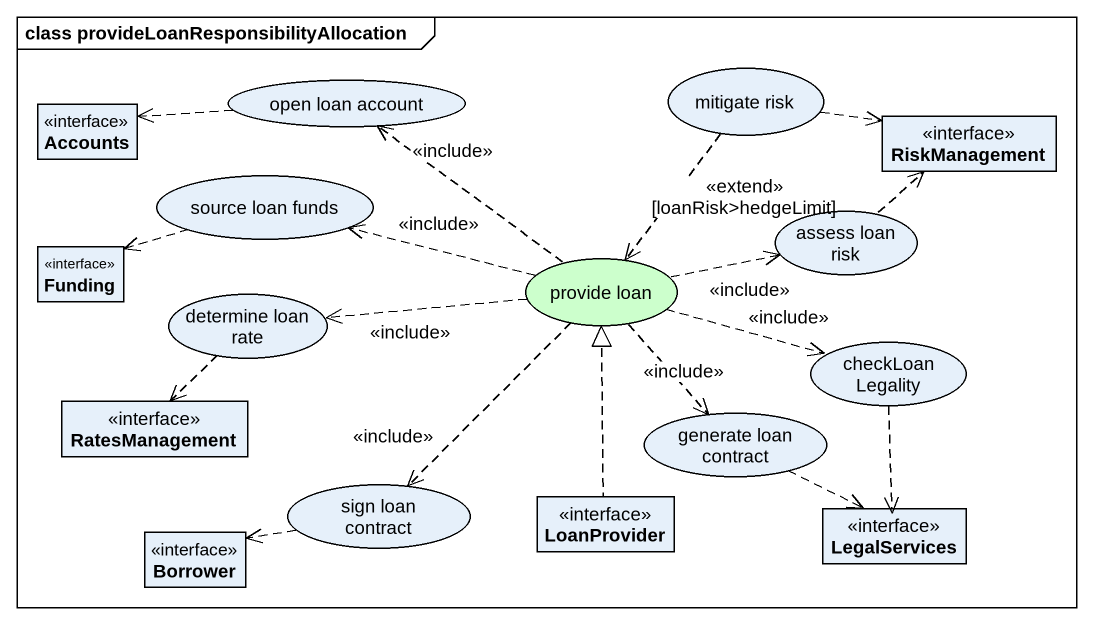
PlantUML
@startuml
mainframe class provideLoanResponsibilityAllocation
allowmixing
hide circle
hide empty members
interface Accounts
usecase "open loan account" as open_loan_account
usecase "mitigate risk" as mitigate_risk
interface RiskManagement
usecase "source loan funds" as source_loan_funds
interface Funding
usecase "provide loan" as provide_loan #CCFFCC
usecase "assess loan risk" as assess_loan_risk
usecase "determine loan rate" as determine_loan_rate
usecase "checkLoan Legality" as checkLoan_Legality
interface RatesManagement
usecase "generate loan contract" as generate_loan_contract
usecase "sign loan contract" as sign_loan_contract
interface LoanProvider
interface LegalServices
interface Borrower
open_loan_account .left.> Accounts
mitigate_risk .right.> RiskManagement
mitigate_risk ..> provide_loan : <<extend>> [loanRisk>hedgeLimit]
source_loan_funds .left.> Funding
provide_loan .up.> open_loan_account : <<include>>
provide_loan .left.> source_loan_funds : <<include>>
provide_loan .right.> assess_loan_risk : <<include>>
provide_loan .left.> determine_loan_rate : <<include>>
provide_loan .right.> checkLoan_Legality : <<include>>
provide_loan ..> generate_loan_contract : <<include>>
provide_loan ..> sign_loan_contract : <<include>>
assess_loan_risk .up.> RiskManagement
determine_loan_rate ..> RatesManagement
checkLoan_Legality ..> LegalServices
generate_loan_contract .right.> LegalServices
sign_loan_contract .left.> Borrower
LoanProvider .up.|> provide_loan
@enduml
